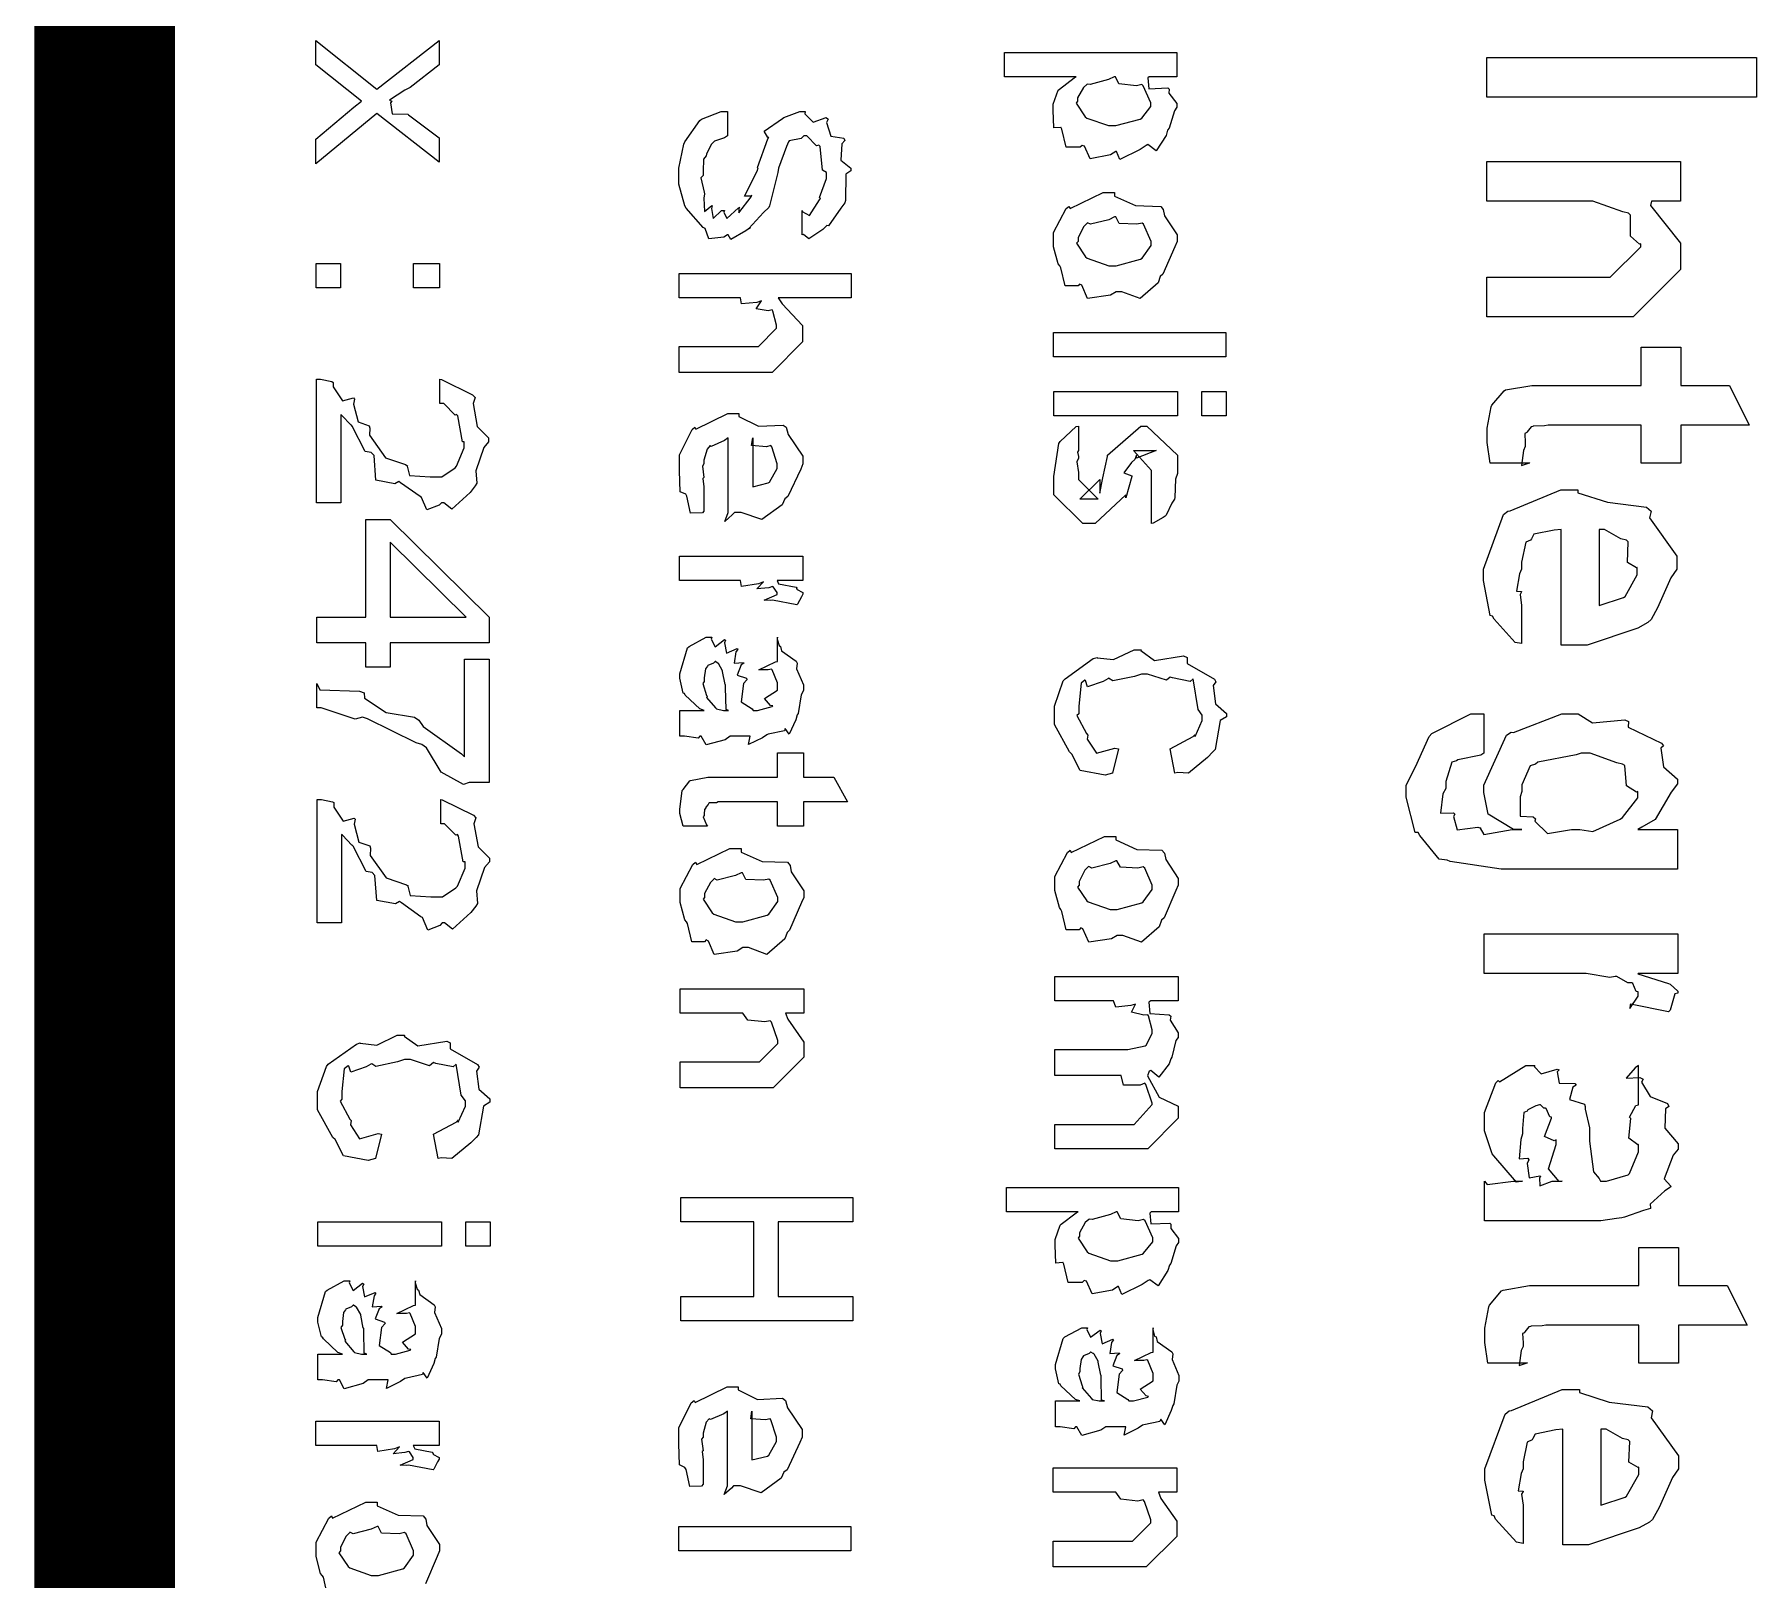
# Model space of a CAD drawing. Extents: x 0.1 to 11.6, y 0.3 to 16.3.
# Drawn here: x 1.585 to 1.8302, y 2.0757 to 2.2958 of the extents above; entities that cross this region are included whole.
import ezdxf

# ---------------------------------------------------------------- set-up
doc = ezdxf.new("R2010")
doc.units = 0
doc.header["$MEASUREMENT"] = 0

msp = doc.modelspace()

# ---------------------------------------------------------------- linework, layer by layer
at = {"color": 0, "const_width": 0.02}
msp.add_lwpolyline([(1.595, 0.520019), (1.595, 4.17665)], dxfattribs=at)
at = {"color": 0}
for points in [[(1.62506, 2.29497), (1.63374, 2.28803), (1.64264, 2.29497), (1.64264, 2.2915), (1.63851, 2.28825), (1.63775, 2.28788), (1.63558, 2.28646), (1.6359, 2.28629), (1.6359, 2.28629), (1.63569, 2.28608), (1.63596, 2.2845), (1.63818, 2.28446), (1.63829, 2.28435), (1.64264, 2.28108), (1.64264, 2.27761), (1.63374, 2.28456), (1.62506, 2.2774), (1.62506, 2.28088), (1.63049, 2.28543), (1.63157, 2.28629), (1.62506, 2.2915), (1.62506, 2.29497)], [(1.72314, 2.29324), (1.74767, 2.29324), (1.74767, 2.28976), (1.74376, 2.28976), (1.74354, 2.28961), (1.74371, 2.28808), (1.74642, 2.28819), (1.74658, 2.28803), (1.74653, 2.28743), (1.74767, 2.28597), (1.74767, 2.28543), (1.74735, 2.28494), (1.74658, 2.28244), (1.74636, 2.28217), (1.74615, 2.28142), (1.74474, 2.27924), (1.74354, 2.28011), (1.74333, 2.28), (1.74246, 2.2794), (1.73958, 2.278), (1.7391, 2.27914), (1.73899, 2.27914), (1.73822, 2.27864), (1.73535, 2.2781), (1.73454, 2.27989), (1.73421, 2.28), (1.73394, 2.27974), (1.73193, 2.27974), (1.73133, 2.28233), (1.73118, 2.28261), (1.73112, 2.28256), (1.73019, 2.2825), (1.73008, 2.28504), (1.73008, 2.28586), (1.73008, 2.28586), (1.73079, 2.28788), (1.73096, 2.28803), (1.73096, 2.28803), (1.73307, 2.28965), (1.73335, 2.28976), (1.72314, 2.28976), (1.72314, 2.29324)], [(1.79183, 2.29254), (1.83024, 2.29254), (1.83024, 2.28689), (1.79183, 2.28689), (1.79183, 2.29254)], [(1.73876, 2.28976), (1.73796, 2.28939), (1.73535, 2.28868), (1.73492, 2.28874), (1.73486, 2.28868), (1.73438, 2.28825), (1.73356, 2.28678), (1.73356, 2.28629), (1.73335, 2.28603), (1.73465, 2.28407), (1.73486, 2.2839), (1.73486, 2.2839), (1.73796, 2.28282), (1.73899, 2.28282), (1.73899, 2.28282), (1.74246, 2.28375), (1.74268, 2.2839), (1.74268, 2.2839), (1.74397, 2.28554), (1.74397, 2.28608), (1.74397, 2.28608), (1.74289, 2.28851), (1.74268, 2.28868), (1.74192, 2.28851), (1.73942, 2.28879), (1.73893, 2.28976), (1.73876, 2.28976)], [(1.68371, 2.28483), (1.68371, 2.28136), (1.68326, 2.28108), (1.68186, 2.2806), (1.68175, 2.28049), (1.68137, 2.28011), (1.68072, 2.27875), (1.68067, 2.27854), (1.68028, 2.27806), (1.68024, 2.27632), (1.68024, 2.27572), (1.6799, 2.27539), (1.68039, 2.27333), (1.68044, 2.27311), (1.68033, 2.27251), (1.68044, 2.27061), (1.68147, 2.27143), (1.68153, 2.27138), (1.68143, 2.271), (1.68164, 2.26958), (1.68283, 2.27072), (1.68326, 2.27072), (1.68317, 2.27051), (1.6836, 2.26958), (1.68528, 2.27111), (1.68544, 2.27115), (1.68533, 2.27106), (1.68533, 2.2704), (1.68707, 2.27268), (1.68718, 2.2729), (1.68701, 2.27279), (1.68614, 2.27279), (1.68793, 2.27632), (1.68804, 2.27681), (1.68799, 2.27686), (1.68946, 2.28093), (1.68956, 2.28114), (1.68946, 2.28114), (1.68892, 2.28201), (1.69151, 2.28386), (1.69174, 2.28396), (1.69174, 2.28396), (1.69401, 2.28483), (1.69476, 2.28483), (1.69472, 2.2845), (1.6959, 2.28331), (1.69775, 2.28396), (1.69803, 2.28375), (1.69781, 2.28326), (1.6984, 2.28131), (1.70025, 2.28103), (1.70042, 2.28071), (1.69997, 2.28022), (1.69982, 2.27789), (1.70128, 2.27675), (1.70128, 2.27636), (1.70057, 2.27593), (1.70051, 2.27214), (1.70042, 2.27181), (1.69982, 2.27106), (1.69808, 2.26856), (1.69781, 2.26861), (1.69781, 2.26856), (1.69726, 2.26801), (1.69526, 2.26671), (1.6945, 2.26731), (1.69433, 2.26725), (1.69433, 2.27072), (1.69433, 2.27057), (1.69536, 2.27003), (1.69678, 2.27225), (1.69694, 2.27246), (1.69694, 2.27246), (1.69678, 2.27257), (1.69781, 2.27528), (1.69781, 2.27615), (1.69721, 2.27647), (1.69689, 2.27983), (1.69672, 2.28006), (1.69635, 2.27994), (1.69499, 2.28136), (1.69456, 2.28136), (1.69417, 2.28097), (1.69249, 2.28065), (1.69239, 2.28049), (1.69211, 2.27983), (1.69097, 2.27675), (1.69086, 2.27615), (1.69069, 2.27539), (1.68967, 2.27138), (1.68956, 2.27115), (1.68881, 2.27046), (1.68674, 2.26818), (1.68696, 2.26833), (1.68696, 2.26833), (1.68631, 2.26785), (1.68419, 2.2666), (1.68381, 2.26725), (1.68371, 2.26725), (1.68317, 2.26693), (1.68104, 2.26671), (1.6805, 2.26818), (1.68024, 2.26833), (1.68024, 2.26833), (1.67779, 2.27106), (1.67763, 2.27138), (1.67763, 2.27138), (1.67676, 2.27447), (1.67676, 2.2755), (1.67676, 2.27675), (1.67746, 2.28017), (1.67763, 2.28049), (1.67763, 2.28049), (1.67974, 2.28353), (1.68001, 2.28375), (1.68001, 2.28375), (1.68278, 2.28483), (1.68371, 2.28483)], [(1.79183, 2.27772), (1.81939, 2.27772), (1.81939, 2.27208), (1.81526, 2.27208), (1.81515, 2.27143), (1.81939, 2.26606), (1.81939, 2.26426), (1.81939, 2.26232), (1.81267, 2.25558), (1.80832, 2.25558), (1.79183, 2.25558), (1.79183, 2.26124), (1.80701, 2.26124), (1.8094, 2.26122), (1.81375, 2.26557), (1.81375, 2.266), (1.81358, 2.26594), (1.81228, 2.26708), (1.81228, 2.27007), (1.81201, 2.27035), (1.81119, 2.27056), (1.80692, 2.27208), (1.8055, 2.27208), (1.79183, 2.27208), (1.79183, 2.27772)], [(1.73882, 2.27328), (1.73882, 2.27279), (1.74181, 2.27143), (1.74539, 2.27132), (1.74576, 2.27089), (1.74593, 2.26997), (1.74772, 2.26725), (1.74772, 2.26633), (1.7474, 2.26557), (1.74571, 2.26167), (1.74533, 2.26133), (1.74501, 2.26042), (1.74246, 2.25819), (1.73986, 2.25917), (1.73904, 2.25917), (1.73822, 2.25868), (1.73497, 2.25819), (1.73415, 2.2601), (1.73383, 2.26025), (1.73361, 2.25999), (1.73178, 2.25999), (1.73118, 2.26258), (1.73101, 2.26286), (1.73079, 2.26313), (1.73014, 2.26557), (1.73014, 2.26633), (1.73014, 2.26758), (1.73193, 2.271), (1.73232, 2.27132), (1.73247, 2.271), (1.73719, 2.27328), (1.73882, 2.27328)], [(1.73882, 2.26981), (1.73801, 2.26942), (1.7354, 2.26878), (1.73497, 2.26899), (1.73492, 2.26893), (1.73443, 2.26844), (1.73361, 2.26687), (1.73361, 2.26633), (1.7334, 2.26606), (1.73469, 2.26411), (1.73492, 2.26394), (1.73492, 2.26394), (1.73801, 2.26286), (1.73904, 2.26286), (1.73904, 2.26286), (1.74251, 2.26378), (1.74274, 2.26394), (1.74274, 2.26394), (1.74403, 2.26574), (1.74403, 2.26633), (1.74403, 2.26633), (1.74294, 2.26878), (1.74274, 2.26893), (1.74197, 2.26878), (1.73947, 2.26887), (1.73899, 2.26981), (1.73882, 2.26981)], [(1.62511, 2.26318), (1.62858, 2.26318), (1.62858, 2.25971), (1.62511, 2.25971), (1.62511, 2.26318)], [(1.639, 2.26318), (1.64268, 2.26318), (1.64268, 2.25971), (1.639, 2.25971), (1.639, 2.26318)], [(1.67681, 2.26178), (1.70133, 2.26178), (1.70133, 2.25831), (1.69092, 2.25831), (1.69146, 2.25743), (1.69439, 2.25435), (1.69439, 2.25331), (1.69439, 2.25201), (1.69006, 2.24767), (1.68767, 2.24767), (1.67681, 2.24767), (1.67681, 2.25136), (1.68701, 2.25136), (1.6881, 2.25136), (1.69069, 2.25396), (1.69069, 2.25439), (1.69069, 2.25439), (1.69015, 2.2564), (1.69006, 2.25657), (1.68951, 2.25646), (1.68778, 2.25672), (1.68853, 2.25786), (1.68853, 2.25786), (1.68788, 2.25765), (1.68571, 2.25743), (1.68554, 2.25831), (1.68549, 2.25831), (1.67681, 2.25831), (1.67681, 2.26178)], [(1.73014, 2.25336), (1.75467, 2.25336), (1.75467, 2.24989), (1.73014, 2.24989), (1.73014, 2.25336)], [(1.79796, 2.23475), (1.79232, 2.23475), (1.79232, 2.23475), (1.79189, 2.23768), (1.79189, 2.23867), (1.79189, 2.23975), (1.79243, 2.24279), (1.79254, 2.243), (1.79254, 2.243), (1.79428, 2.24506), (1.79449, 2.24517), (1.79449, 2.24517), (1.79824, 2.24582), (1.79949, 2.24582), (1.81381, 2.24582), (1.81381, 2.25125), (1.81944, 2.25125), (1.81944, 2.24582), (1.82639, 2.24582), (1.82921, 2.24018), (1.81944, 2.24018), (1.81944, 2.23475), (1.81381, 2.23475), (1.81381, 2.24018), (1.80057, 2.24018), (1.80003, 2.24007), (1.79844, 2.24001), (1.79839, 2.23996), (1.79812, 2.2399), (1.79758, 2.23921), (1.79753, 2.2391), (1.79725, 2.23899), (1.79731, 2.23762), (1.79731, 2.23714), (1.79704, 2.23654), (1.79676, 2.23443), (1.7979, 2.23481), (1.79796, 2.23475)], [(1.62864, 2.22911), (1.62517, 2.22911), (1.62517, 2.24669), (1.62576, 2.24669), (1.62733, 2.24636), (1.62756, 2.24625), (1.62756, 2.2456), (1.62885, 2.2436), (1.63043, 2.24403), (1.63058, 2.24388), (1.63043, 2.24317), (1.63108, 2.24061), (1.63265, 2.24007), (1.63276, 2.23975), (1.63271, 2.23872), (1.63499, 2.23551), (1.63786, 2.23454), (1.63818, 2.23432), (1.63807, 2.23432), (1.6384, 2.23301), (1.64133, 2.23281), (1.64231, 2.23281), (1.64301, 2.23281), (1.64492, 2.2341), (1.64512, 2.23432), (1.64512, 2.23432), (1.64621, 2.23693), (1.64621, 2.23779), (1.64594, 2.23779), (1.64529, 2.24149), (1.64512, 2.24169), (1.64492, 2.2416), (1.64328, 2.24322), (1.64274, 2.24322), (1.64274, 2.24669), (1.64296, 2.24664), (1.6474, 2.24447), (1.64774, 2.24408), (1.64746, 2.24322), (1.64806, 2.23996), (1.64968, 2.23833), (1.64968, 2.23779), (1.64899, 2.23699), (1.64785, 2.23367), (1.648, 2.23188), (1.64774, 2.2315), (1.64703, 2.23058), (1.64442, 2.22819), (1.64328, 2.22911), (1.64296, 2.22911), (1.64264, 2.22874), (1.6409, 2.22808), (1.64014, 2.22987), (1.63992, 2.22999), (1.63992, 2.22999), (1.63715, 2.23193), (1.63688, 2.23215), (1.63633, 2.23182), (1.63363, 2.23232), (1.63336, 2.23583), (1.63297, 2.23628), (1.63211, 2.23643), (1.63026, 2.24001), (1.63015, 2.24018), (1.6301, 2.24018), (1.62875, 2.2416), (1.62864, 2.24169), (1.62864, 2.22911)], [(1.73019, 2.24496), (1.74778, 2.24496), (1.74778, 2.24149), (1.73019, 2.24149), (1.73019, 2.24496)], [(1.75125, 2.24496), (1.75472, 2.24496), (1.75472, 2.24149), (1.75125, 2.24149), (1.75125, 2.24496)], [(1.68033, 2.23139), (1.68033, 2.22792), (1.68013, 2.22765), (1.67844, 2.2276), (1.6779, 2.23004), (1.67774, 2.23031), (1.67774, 2.23031), (1.67697, 2.23068), (1.67686, 2.23367), (1.67686, 2.23465), (1.67686, 2.23594), (1.67865, 2.23953), (1.67904, 2.23986), (1.67919, 2.23958), (1.68375, 2.24181), (1.68533, 2.24181), (1.68533, 2.24137), (1.6881, 2.24001), (1.69162, 2.24018), (1.69206, 2.23986), (1.69233, 2.23882), (1.69444, 2.23574), (1.69444, 2.23465), (1.69412, 2.23389), (1.69228, 2.22999), (1.69185, 2.22965), (1.69146, 2.22879), (1.68858, 2.22672), (1.68565, 2.22771), (1.68468, 2.22771), (1.68435, 2.22738), (1.68332, 2.22646), (1.68381, 2.22771), (1.68381, 2.22771), (1.68381, 2.23833), (1.68326, 2.23796), (1.68137, 2.23714), (1.68121, 2.23725), (1.68121, 2.23725), (1.68078, 2.23676), (1.68033, 2.23519), (1.68033, 2.23465), (1.68013, 2.23432), (1.68033, 2.23269), (1.68033, 2.23269), (1.68018, 2.23258), (1.68033, 2.23139), (1.68033, 2.23139)], [(1.73367, 2.24001), (1.73367, 2.23654), (1.73356, 2.23633), (1.73367, 2.23568), (1.73367, 2.23546), (1.73346, 2.23492), (1.73367, 2.2334), (1.73367, 2.23286), (1.73367, 2.23242), (1.73649, 2.2296), (1.7354, 2.2296), (1.73389, 2.2296), (1.73671, 2.23242), (1.73671, 2.23047), (1.73714, 2.23264), (1.73779, 2.23568), (1.73779, 2.23589), (1.74257, 2.24001), (1.74343, 2.24001), (1.74778, 2.23589), (1.74778, 2.23329), (1.7475, 2.23247), (1.7474, 2.22987), (1.74735, 2.2296), (1.74696, 2.22906), (1.74615, 2.22732), (1.74604, 2.22721), (1.74576, 2.227), (1.74431, 2.22618), (1.74408, 2.22613), (1.74408, 2.2296), (1.74408, 2.2296), (1.74408, 2.23042), (1.74408, 2.23068), (1.74408, 2.23068), (1.74408, 2.23247), (1.74408, 2.23307), (1.74408, 2.23372), (1.74149, 2.23654), (1.74278, 2.23654), (1.74474, 2.23654), (1.74192, 2.23546), (1.74192, 2.23589), (1.74169, 2.23525), (1.74121, 2.23486), (1.74013, 2.23335), (1.74126, 2.23292), (1.74126, 2.23286), (1.7404, 2.22982), (1.7404, 2.23025), (1.73606, 2.22613), (1.73583, 2.22613), (1.73432, 2.22613), (1.73019, 2.23025), (1.73019, 2.23286), (1.73019, 2.23286), (1.7309, 2.23757), (1.73107, 2.23785), (1.73107, 2.23785), (1.73335, 2.23996), (1.73367, 2.24001)], [(1.68728, 2.23833), (1.68728, 2.23139), (1.68728, 2.23139), (1.68951, 2.23193), (1.68967, 2.23204), (1.68967, 2.23204), (1.69075, 2.234), (1.69075, 2.23465), (1.69075, 2.23465), (1.69, 2.23708), (1.68989, 2.23725), (1.68924, 2.23708), (1.68713, 2.23725), (1.68728, 2.23833), (1.68728, 2.23833)], [(1.79676, 2.21446), (1.79676, 2.20904), (1.79585, 2.20921), (1.79286, 2.21251), (1.79264, 2.21294), (1.79232, 2.21306), (1.79135, 2.21804), (1.79135, 2.21967), (1.79135, 2.21967), (1.79422, 2.22743), (1.79482, 2.22792), (1.79514, 2.22797), (1.80236, 2.23096), (1.80479, 2.23096), (1.80479, 2.23053), (1.80903, 2.22917), (1.81456, 2.22846), (1.81521, 2.22792), (1.815, 2.22694), (1.8189, 2.22151), (1.8189, 2.21967), (1.81803, 2.21842), (1.81614, 2.21414), (1.81521, 2.21246), (1.81478, 2.21207), (1.81332, 2.21126), (1.8061, 2.20882), (1.80371, 2.20882), (1.80339, 2.20882), (1.80263, 2.20882), (1.8024, 2.20882), (1.8024, 2.22532), (1.80143, 2.22521), (1.7985, 2.22461), (1.79818, 2.22396), (1.79807, 2.22379), (1.79736, 2.22347), (1.79676, 2.22065), (1.79676, 2.21967), (1.7965, 2.21896), (1.79606, 2.21653), (1.79676, 2.21647), (1.79676, 2.21642), (1.79656, 2.21603), (1.79676, 2.21446), (1.79676, 2.21446)], [(1.62522, 2.21283), (1.63217, 2.21283), (1.63217, 2.22672), (1.63564, 2.22672), (1.64974, 2.21283), (1.64974, 2.20915), (1.63564, 2.20915), (1.63564, 2.20568), (1.63217, 2.20568), (1.63217, 2.20915), (1.62522, 2.20915), (1.62522, 2.21283)], [(1.80783, 2.22532), (1.80783, 2.21446), (1.80783, 2.21446), (1.81131, 2.2156), (1.81153, 2.21576), (1.81153, 2.21576), (1.81326, 2.21886), (1.81326, 2.21989), (1.81315, 2.21983), (1.81185, 2.2206), (1.81196, 2.22353), (1.81174, 2.22379), (1.81093, 2.22396), (1.8086, 2.22532), (1.80783, 2.22532)], [(1.63564, 2.21283), (1.64649, 2.21283), (1.63564, 2.22347), (1.63564, 2.21283)], [(1.67686, 2.22151), (1.69444, 2.22151), (1.69444, 2.21804), (1.69075, 2.21804), (1.69097, 2.21756), (1.69347, 2.21707), (1.69358, 2.21696), (1.69353, 2.21679), (1.69444, 2.21631), (1.69444, 2.21608), (1.69422, 2.21571), (1.69368, 2.21468), (1.69358, 2.21457), (1.69011, 2.21522), (1.68983, 2.21517), (1.68892, 2.21522), (1.69075, 2.21604), (1.69075, 2.21631), (1.69075, 2.21631), (1.69021, 2.21712), (1.69011, 2.21718), (1.68956, 2.21701), (1.68788, 2.21685), (1.68881, 2.21782), (1.68881, 2.21782), (1.6881, 2.21756), (1.68571, 2.21718), (1.68554, 2.21804), (1.68554, 2.21804), (1.67686, 2.21804), (1.67686, 2.22151)], [(1.68039, 2.19954), (1.67974, 2.19976), (1.67768, 2.20171), (1.67757, 2.20193), (1.6774, 2.20199), (1.67692, 2.2041), (1.67692, 2.20475), (1.67692, 2.20475), (1.678, 2.20844), (1.67822, 2.20865), (1.67822, 2.20865), (1.68067, 2.20996), (1.68147, 2.20996), (1.68137, 2.20969), (1.68192, 2.2086), (1.68326, 2.20964), (1.68343, 2.20953), (1.68326, 2.20915), (1.68354, 2.20768), (1.68506, 2.20833), (1.68517, 2.20822), (1.6849, 2.20785), (1.68463, 2.20626), (1.68599, 2.20637), (1.68604, 2.20626), (1.68565, 2.206), (1.68506, 2.20453), (1.68642, 2.2041), (1.68647, 2.20389), (1.68599, 2.20335), (1.68565, 2.20074), (1.68722, 2.19976), (1.68733, 2.19954), (1.68733, 2.19954), (1.68799, 2.19954), (1.68799, 2.19954), (1.68799, 2.19954), (1.69006, 2.20008), (1.69015, 2.20019), (1.68983, 2.20025), (1.68896, 2.20122), (1.69081, 2.20242), (1.69081, 2.20281), (1.69081, 2.20344), (1.69006, 2.20529), (1.68994, 2.2054), (1.68951, 2.20529), (1.68815, 2.20529), (1.69054, 2.20643), (1.69081, 2.20649), (1.69081, 2.20996), (1.69075, 2.20969), (1.69103, 2.20876), (1.69125, 2.20865), (1.6914, 2.20801), (1.69347, 2.20654), (1.69363, 2.20626), (1.69353, 2.20546), (1.6945, 2.20318), (1.6945, 2.20236), (1.69417, 2.20176), (1.69374, 2.19911), (1.69363, 2.19889), (1.69342, 2.19819), (1.69249, 2.19613), (1.69189, 2.19694), (1.69189, 2.19694), (1.69179, 2.19661), (1.68951, 2.19613), (1.68929, 2.19607), (1.68869, 2.19564), (1.68668, 2.19467), (1.6869, 2.19586), (1.6869, 2.19586), (1.68408, 2.19586), (1.68338, 2.19536), (1.68067, 2.19461), (1.67996, 2.19585), (1.67974, 2.19585), (1.67953, 2.19558), (1.67757, 2.19586), (1.67692, 2.19585), (1.67692, 2.19954), (1.67779, 2.19954), (1.67974, 2.19954), (1.68039, 2.19954)], [(1.73936, 2.19407), (1.7385, 2.1906), (1.73747, 2.19032), (1.73394, 2.19097), (1.73275, 2.19331), (1.73242, 2.19362), (1.73242, 2.19362), (1.73025, 2.19754), (1.73025, 2.19883), (1.73025, 2.20014), (1.7315, 2.20372), (1.73178, 2.20404), (1.73178, 2.20404), (1.73579, 2.20692), (1.73633, 2.20708), (1.73633, 2.20703), (1.73867, 2.20676), (1.7416, 2.20817), (1.74263, 2.20817), (1.74257, 2.20806), (1.74451, 2.20665), (1.74864, 2.20731), (1.74914, 2.20708), (1.74914, 2.20622), (1.75304, 2.204), (1.75325, 2.20361), (1.75288, 2.20307), (1.75319, 2.20047), (1.75478, 2.19911), (1.75478, 2.19862), (1.75385, 2.19808), (1.75315, 2.19396), (1.75282, 2.19362), (1.75206, 2.19282), (1.74935, 2.1906), (1.74783, 2.19069), (1.7474, 2.1906), (1.74675, 2.19407), (1.74675, 2.19407), (1.75, 2.19581), (1.75022, 2.19601), (1.75017, 2.19601), (1.75028, 2.19581), (1.75131, 2.19808), (1.75131, 2.19883), (1.75071, 2.19965), (1.75, 2.20404), (1.75, 2.20404), (1.74957, 2.20367), (1.74707, 2.20415), (1.74675, 2.20426), (1.74621, 2.20383), (1.74349, 2.20469), (1.74263, 2.20469), (1.74164, 2.20437), (1.73856, 2.20372), (1.73796, 2.2041), (1.73785, 2.20404), (1.73719, 2.20367), (1.73497, 2.2029), (1.73469, 2.20378), (1.7346, 2.20383), (1.73406, 2.20339), (1.73372, 2.20014), (1.73372, 2.19906), (1.73346, 2.19879), (1.73481, 2.19624), (1.73503, 2.19601), (1.73492, 2.19542), (1.73622, 2.19342), (1.73887, 2.19417), (1.73936, 2.19407)], [(1.64626, 2.20682), (1.64974, 2.20682), (1.64974, 2.18924), (1.64692, 2.18924), (1.64611, 2.18896), (1.6429, 2.19075), (1.64085, 2.19422), (1.64019, 2.19467), (1.63938, 2.19493), (1.63243, 2.19835), (1.63172, 2.19857), (1.63069, 2.19829), (1.62582, 2.19988), (1.62522, 2.19988), (1.62522, 2.20335), (1.62565, 2.20247), (1.63129, 2.20226), (1.63194, 2.20204), (1.632, 2.20128), (1.6351, 2.19922), (1.63911, 2.19857), (1.63975, 2.19814), (1.64035, 2.19726), (1.64583, 2.19336), (1.64626, 2.19293), (1.64626, 2.20682)], [(1.68386, 2.19954), (1.68349, 2.19965), (1.68343, 2.20281), (1.68343, 2.20324), (1.68338, 2.20324), (1.683, 2.20508), (1.683, 2.20518), (1.683, 2.20518), (1.6824, 2.20622), (1.68235, 2.20626), (1.68229, 2.20628), (1.68197, 2.20649), (1.68192, 2.20649), (1.68169, 2.20626), (1.68088, 2.20594), (1.68083, 2.20583), (1.68056, 2.20546), (1.68039, 2.20415), (1.68039, 2.20367), (1.68018, 2.20335), (1.68072, 2.20165), (1.68083, 2.2015), (1.68072, 2.20139), (1.68201, 2.19988), (1.68212, 2.19976), (1.68212, 2.19976), (1.68311, 2.19954), (1.68343, 2.19954), (1.68386, 2.19954)], [(1.79139, 2.19906), (1.79139, 2.19342), (1.79096, 2.19314), (1.78771, 2.19249), (1.78749, 2.19233), (1.78683, 2.19217), (1.78597, 2.1894), (1.78597, 2.18842), (1.78554, 2.18767), (1.78521, 2.18489), (1.78706, 2.18494), (1.78728, 2.18474), (1.78706, 2.1844), (1.7876, 2.18251), (1.79053, 2.18289), (1.79096, 2.18278), (1.7909, 2.18278), (1.79139, 2.18186), (1.79546, 2.18256), (1.79682, 2.18257), (1.79563, 2.18256), (1.79204, 2.18474), (1.79139, 2.18782), (1.79139, 2.18886), (1.79139, 2.18886), (1.79465, 2.19601), (1.79531, 2.19644), (1.79563, 2.1964), (1.80251, 2.19906), (1.80485, 2.19906), (1.80485, 2.19906), (1.80686, 2.19775), (1.81147, 2.19819), (1.81201, 2.19797), (1.81196, 2.19715), (1.81668, 2.19488), (1.817, 2.1945), (1.81662, 2.19413), (1.817, 2.19151), (1.81896, 2.18972), (1.81896, 2.18907), (1.81808, 2.18787), (1.81581, 2.18397), (1.81392, 2.18289), (1.81332, 2.18256), (1.81896, 2.18256), (1.81896, 2.17692), (1.79531, 2.17692), (1.79389, 2.17692), (1.78662, 2.178), (1.78618, 2.17822), (1.78504, 2.17833), (1.78228, 2.18169), (1.78207, 2.18213), (1.78162, 2.18213), (1.78033, 2.18718), (1.78033, 2.18886), (1.78033, 2.18886), (1.78168, 2.19151), (1.78364, 2.19581), (1.78401, 2.19624), (1.78401, 2.19624), (1.78956, 2.19906), (1.79139, 2.19906)], [(1.68083, 2.18306), (1.67736, 2.18306), (1.67736, 2.18306), (1.67692, 2.18485), (1.67692, 2.18543), (1.67692, 2.18543), (1.67725, 2.1881), (1.67736, 2.18826), (1.67736, 2.18826), (1.67833, 2.1895), (1.67844, 2.18957), (1.67844, 2.18957), (1.68088, 2.19), (1.68169, 2.19), (1.69081, 2.19), (1.69081, 2.19347), (1.6945, 2.19347), (1.6945, 2.19), (1.69883, 2.19), (1.70079, 2.18653), (1.6945, 2.18653), (1.6945, 2.18306), (1.69081, 2.18306), (1.69081, 2.18653), (1.68235, 2.18653), (1.68212, 2.18636), (1.6811, 2.18636), (1.68104, 2.18631), (1.68093, 2.18614), (1.68061, 2.18576), (1.68061, 2.18565), (1.68044, 2.18543), (1.68039, 2.18479), (1.68039, 2.18457), (1.68024, 2.18435), (1.68072, 2.18321), (1.68083, 2.18306)], [(1.80528, 2.19342), (1.80453, 2.19319), (1.7991, 2.19217), (1.79878, 2.19189), (1.79801, 2.19162), (1.79682, 2.18892), (1.79682, 2.18799), (1.79656, 2.18722), (1.7966, 2.18446), (1.79844, 2.18435), (1.79878, 2.18408), (1.79867, 2.18375), (1.80046, 2.18201), (1.80387, 2.18257), (1.80507, 2.18256), (1.80507, 2.18256), (1.80692, 2.18229), (1.81082, 2.18403), (1.81114, 2.18429), (1.81114, 2.18429), (1.81332, 2.18707), (1.81332, 2.18799), (1.81315, 2.18787), (1.81174, 2.18881), (1.81147, 2.19168), (1.81114, 2.19189), (1.81033, 2.19206), (1.80653, 2.19342), (1.80528, 2.19342)], [(1.62875, 2.16928), (1.62528, 2.16928), (1.62528, 2.18685), (1.62586, 2.18685), (1.62744, 2.18653), (1.62765, 2.18642), (1.62765, 2.18576), (1.62896, 2.18376), (1.63053, 2.18419), (1.63069, 2.18403), (1.63053, 2.18332), (1.63118, 2.18078), (1.63276, 2.18024), (1.63286, 2.1799), (1.63281, 2.17887), (1.6351, 2.17567), (1.63797, 2.17469), (1.63829, 2.17449), (1.63818, 2.17449), (1.63851, 2.17318), (1.64144, 2.17296), (1.64242, 2.17296), (1.64313, 2.17296), (1.64501, 2.17426), (1.64524, 2.17449), (1.64524, 2.17449), (1.64632, 2.17708), (1.64632, 2.17796), (1.64606, 2.17796), (1.6454, 2.18164), (1.64524, 2.18186), (1.64501, 2.18175), (1.64339, 2.18338), (1.64285, 2.18338), (1.64285, 2.18685), (1.64307, 2.18679), (1.64751, 2.18463), (1.64785, 2.18425), (1.64757, 2.18338), (1.64817, 2.18012), (1.64979, 2.1785), (1.64979, 2.17796), (1.64908, 2.17714), (1.64794, 2.17383), (1.64811, 2.17204), (1.64785, 2.17165), (1.64714, 2.17074), (1.64453, 2.16835), (1.64339, 2.16928), (1.64307, 2.16928), (1.64274, 2.16889), (1.641, 2.16824), (1.64025, 2.17003), (1.64003, 2.17014), (1.64003, 2.17014), (1.63726, 2.1721), (1.63699, 2.17231), (1.63644, 2.17199), (1.63374, 2.17247), (1.63346, 2.176), (1.63308, 2.17643), (1.63222, 2.1766), (1.63038, 2.18018), (1.63026, 2.18033), (1.63021, 2.18033), (1.62885, 2.18175), (1.62875, 2.18186), (1.62875, 2.16928)], [(1.73899, 2.18158), (1.73899, 2.1811), (1.74197, 2.17974), (1.74556, 2.17964), (1.74593, 2.17919), (1.7461, 2.17828), (1.74789, 2.17557), (1.74789, 2.17464), (1.74756, 2.17389), (1.74588, 2.16997), (1.7455, 2.16965), (1.74517, 2.16872), (1.74263, 2.1665), (1.74001, 2.16749), (1.73921, 2.16749), (1.73839, 2.16699), (1.73514, 2.1665), (1.73432, 2.1684), (1.734, 2.16857), (1.73378, 2.16829), (1.73193, 2.16829), (1.73133, 2.1709), (1.73118, 2.17117), (1.73096, 2.17144), (1.73031, 2.17389), (1.73031, 2.17464), (1.73031, 2.17589), (1.7321, 2.17931), (1.73247, 2.17964), (1.73264, 2.17931), (1.73736, 2.18158), (1.73899, 2.18158)], [(1.68565, 2.17985), (1.68565, 2.17936), (1.68864, 2.178), (1.69222, 2.1779), (1.6926, 2.17746), (1.69276, 2.17654), (1.69456, 2.17383), (1.69456, 2.1729), (1.69422, 2.17215), (1.69254, 2.16824), (1.69217, 2.16792), (1.69185, 2.16699), (1.68929, 2.16476), (1.68668, 2.16575), (1.68588, 2.16575), (1.68506, 2.16525), (1.68181, 2.16476), (1.68099, 2.16667), (1.68067, 2.16683), (1.68044, 2.16656), (1.6786, 2.16656), (1.678, 2.16917), (1.67785, 2.16943), (1.67763, 2.16971), (1.67697, 2.17215), (1.67697, 2.1729), (1.67697, 2.17415), (1.67876, 2.17757), (1.67914, 2.1779), (1.67931, 2.17757), (1.68403, 2.17985), (1.68565, 2.17985)], [(1.73899, 2.17811), (1.73817, 2.17774), (1.73557, 2.17708), (1.73514, 2.17731), (1.73508, 2.17725), (1.7346, 2.17676), (1.73378, 2.17518), (1.73378, 2.17464), (1.73356, 2.17437), (1.73486, 2.17242), (1.73508, 2.17225), (1.73508, 2.17225), (1.73817, 2.17117), (1.73921, 2.17117), (1.73921, 2.17117), (1.74268, 2.1721), (1.74289, 2.17225), (1.74289, 2.17225), (1.74419, 2.17404), (1.74419, 2.17464), (1.74419, 2.17464), (1.74311, 2.17708), (1.74289, 2.17725), (1.74214, 2.17708), (1.73964, 2.17719), (1.73915, 2.17811), (1.73899, 2.17811)], [(1.68565, 2.17638), (1.68485, 2.176), (1.68224, 2.17535), (1.68181, 2.17557), (1.68175, 2.17551), (1.68126, 2.17503), (1.68044, 2.17344), (1.68044, 2.1729), (1.68024, 2.17264), (1.68153, 2.17068), (1.68175, 2.17051), (1.68175, 2.17051), (1.68485, 2.16943), (1.68588, 2.16943), (1.68588, 2.16943), (1.68935, 2.17036), (1.68956, 2.17051), (1.68956, 2.17051), (1.69086, 2.17231), (1.69086, 2.1729), (1.69086, 2.1729), (1.68978, 2.17535), (1.68956, 2.17551), (1.68881, 2.17535), (1.68631, 2.17546), (1.68582, 2.17638), (1.68565, 2.17638)], [(1.79144, 2.16769), (1.81901, 2.16769), (1.81901, 2.16206), (1.81338, 2.16206), (1.81332, 2.162), (1.81771, 2.16064), (1.81793, 2.16053), (1.81793, 2.16053), (1.81901, 2.15956), (1.81901, 2.15924), (1.81858, 2.15918), (1.81793, 2.15685), (1.81771, 2.15662), (1.81228, 2.15771), (1.81222, 2.15761), (1.81218, 2.15706), (1.81338, 2.15885), (1.81338, 2.15944), (1.8131, 2.1595), (1.81261, 2.16064), (1.8125, 2.16075), (1.8119, 2.16075), (1.81033, 2.16162), (1.81011, 2.16162), (1.80935, 2.16151), (1.80599, 2.16206), (1.8049, 2.16206), (1.79144, 2.16206), (1.79144, 2.16769)], [(1.73031, 2.16162), (1.74789, 2.16162), (1.74789, 2.15815), (1.74397, 2.15815), (1.74371, 2.15799), (1.74382, 2.15636), (1.74658, 2.15619), (1.74681, 2.15599), (1.74675, 2.15539), (1.74789, 2.1536), (1.74789, 2.15294), (1.74756, 2.1525), (1.74696, 2.15013), (1.74681, 2.1499), (1.74658, 2.14919), (1.74511, 2.14729), (1.74397, 2.14822), (1.74376, 2.14817), (1.74349, 2.14746), (1.74517, 2.14442), (1.74789, 2.14318), (1.74789, 2.14274), (1.74789, 2.14144), (1.74354, 2.1371), (1.74203, 2.1371), (1.73031, 2.1371), (1.73031, 2.14057), (1.74029, 2.14057), (1.7416, 2.14057), (1.74419, 2.14339), (1.74419, 2.14361), (1.74419, 2.14361), (1.74328, 2.14626), (1.74311, 2.14643), (1.74246, 2.14617), (1.74007, 2.14617), (1.73975, 2.14751), (1.73964, 2.14751), (1.73031, 2.14751), (1.73031, 2.15121), (1.74072, 2.15121), (1.74072, 2.15121), (1.74317, 2.15175), (1.74333, 2.15185), (1.74333, 2.15185), (1.74419, 2.15349), (1.74419, 2.15403), (1.74419, 2.15403), (1.74365, 2.15603), (1.74354, 2.15619), (1.743, 2.15614), (1.74121, 2.15653), (1.74181, 2.15771), (1.74181, 2.15771), (1.74115, 2.1575), (1.73899, 2.15728), (1.73867, 2.15815), (1.73856, 2.15815), (1.73031, 2.15815), (1.73031, 2.16162)], [(1.67697, 2.15989), (1.69456, 2.15989), (1.69456, 2.15642), (1.69194, 2.15642), (1.69228, 2.15554), (1.69456, 2.15229), (1.69456, 2.15121), (1.69456, 2.15013), (1.69021, 2.14578), (1.68739, 2.14578), (1.67697, 2.14578), (1.67697, 2.14947), (1.68674, 2.14947), (1.68826, 2.14947), (1.69086, 2.15207), (1.69086, 2.1525), (1.69086, 2.1525), (1.68994, 2.15511), (1.68978, 2.15533), (1.68901, 2.15517), (1.68658, 2.15543), (1.68588, 2.15642), (1.68565, 2.15642), (1.67697, 2.15642), (1.67697, 2.15989)], [(1.63444, 2.13917), (1.63357, 2.13569), (1.63254, 2.13542), (1.62901, 2.13607), (1.62782, 2.1384), (1.6275, 2.13872), (1.6275, 2.13872), (1.62532, 2.14264), (1.62532, 2.14393), (1.62532, 2.14524), (1.62657, 2.14882), (1.62685, 2.14914), (1.62685, 2.14914), (1.63086, 2.15201), (1.6314, 2.15218), (1.6314, 2.15213), (1.63374, 2.15186), (1.63667, 2.15326), (1.63769, 2.15326), (1.63764, 2.15315), (1.6396, 2.15175), (1.64372, 2.1524), (1.64421, 2.15218), (1.64421, 2.15132), (1.64811, 2.14908), (1.64833, 2.14871), (1.64794, 2.14817), (1.64828, 2.14556), (1.64985, 2.14421), (1.64985, 2.14372), (1.64893, 2.14318), (1.64822, 2.13906), (1.64789, 2.13872), (1.64714, 2.13792), (1.64442, 2.13569), (1.6429, 2.13579), (1.64247, 2.13569), (1.64182, 2.13917), (1.64182, 2.13917), (1.64507, 2.1409), (1.64529, 2.14111), (1.64524, 2.14111), (1.64535, 2.1409), (1.64638, 2.14318), (1.64638, 2.14393), (1.64578, 2.14475), (1.64507, 2.14914), (1.64507, 2.14914), (1.64464, 2.14876), (1.64214, 2.14925), (1.64182, 2.14936), (1.64128, 2.14893), (1.63857, 2.14979), (1.63769, 2.14979), (1.63672, 2.14947), (1.63363, 2.14882), (1.63303, 2.14919), (1.63292, 2.14914), (1.63226, 2.14876), (1.63004, 2.148), (1.62978, 2.14887), (1.62967, 2.14893), (1.62912, 2.14849), (1.62879, 2.14524), (1.62879, 2.14415), (1.62853, 2.14387), (1.62989, 2.14133), (1.6301, 2.14111), (1.62999, 2.14051), (1.63129, 2.13851), (1.63396, 2.13926), (1.63444, 2.13917)], [(1.79693, 2.13249), (1.79606, 2.13232), (1.79281, 2.13607), (1.79258, 2.13639), (1.79258, 2.13639), (1.7915, 2.13965), (1.7915, 2.14074), (1.7915, 2.14225), (1.79312, 2.14649), (1.79346, 2.14681), (1.79363, 2.14664), (1.79736, 2.14897), (1.79867, 2.14897), (1.79856, 2.14882), (1.79958, 2.14779), (1.80186, 2.14843), (1.80214, 2.14833), (1.80186, 2.14806), (1.80214, 2.14643), (1.80436, 2.14638), (1.80453, 2.14615), (1.8041, 2.14589), (1.8036, 2.1441), (1.80572, 2.14344), (1.80583, 2.14312), (1.80583, 2.14274), (1.80643, 2.14008), (1.80647, 2.13965), (1.80647, 2.13818), (1.80701, 2.13379), (1.80783, 2.13286), (1.808, 2.13249), (1.808, 2.13249), (1.80865, 2.13249), (1.80886, 2.13249), (1.80886, 2.13249), (1.81196, 2.1334), (1.81213, 2.13357), (1.81213, 2.13357), (1.81342, 2.13667), (1.81342, 2.13769), (1.81332, 2.13764), (1.81207, 2.13861), (1.81233, 2.14139), (1.81213, 2.1416), (1.81213, 2.1416), (1.81304, 2.14328), (1.81342, 2.14333), (1.81342, 2.14897), (1.81293, 2.1486), (1.81168, 2.14714), (1.81364, 2.14725), (1.81407, 2.14703), (1.81386, 2.1466), (1.8151, 2.14453), (1.81754, 2.14356), (1.81776, 2.14312), (1.81728, 2.14279), (1.81717, 2.14003), (1.81907, 2.13781), (1.81907, 2.13704), (1.81836, 2.13617), (1.81706, 2.13281), (1.81803, 2.13178), (1.81799, 2.13161), (1.81717, 2.13112), (1.81511, 2.12918), (1.81515, 2.12864), (1.81515, 2.12858), (1.81413, 2.12831), (1.81142, 2.12733), (1.81104, 2.12728), (1.81028, 2.12717), (1.80806, 2.12685), (1.80735, 2.12685), (1.803, 2.12685), (1.80126, 2.12685), (1.79736, 2.12685), (1.79606, 2.12685), (1.79525, 2.12685), (1.79243, 2.12685), (1.7915, 2.12685), (1.7915, 2.13249), (1.79189, 2.132), (1.79563, 2.13249), (1.79693, 2.13249)], [(1.80257, 2.13249), (1.80214, 2.13243), (1.80063, 2.13422), (1.80171, 2.13769), (1.80171, 2.13835), (1.80143, 2.13824), (1.80003, 2.13883), (1.80106, 2.14143), (1.80106, 2.1416), (1.80078, 2.14165), (1.80029, 2.14285), (1.80018, 2.1429), (1.79997, 2.1429), (1.79949, 2.14333), (1.79932, 2.14333), (1.79883, 2.14322), (1.79769, 2.14262), (1.79758, 2.14247), (1.7971, 2.14225), (1.79693, 2.13997), (1.79693, 2.13921), (1.79665, 2.1384), (1.79644, 2.13568), (1.79769, 2.13574), (1.79779, 2.13553), (1.79758, 2.13499), (1.79785, 2.13297), (1.79937, 2.13325), (1.79953, 2.13314), (1.79932, 2.13297), (1.79937, 2.13183), (1.80111, 2.13249), (1.80171, 2.13249), (1.80257, 2.13249)], [(1.72342, 2.13157), (1.74794, 2.13157), (1.74794, 2.1281), (1.74403, 2.1281), (1.74382, 2.12793), (1.74397, 2.12642), (1.74669, 2.12651), (1.74685, 2.12636), (1.74681, 2.12576), (1.74794, 2.12429), (1.74794, 2.12375), (1.74761, 2.12326), (1.74685, 2.12076), (1.74664, 2.1205), (1.74642, 2.11974), (1.74501, 2.11757), (1.74382, 2.11843), (1.7436, 2.11833), (1.74274, 2.11774), (1.73986, 2.11632), (1.73936, 2.11746), (1.73926, 2.11746), (1.7385, 2.11697), (1.73562, 2.11643), (1.73481, 2.11822), (1.73449, 2.11833), (1.73421, 2.11806), (1.73221, 2.11806), (1.73161, 2.12065), (1.73144, 2.12093), (1.73139, 2.12088), (1.73047, 2.12082), (1.73036, 2.12337), (1.73036, 2.12418), (1.73036, 2.12418), (1.73107, 2.12619), (1.73122, 2.12636), (1.73122, 2.12636), (1.73335, 2.12799), (1.73361, 2.1281), (1.72342, 2.1281), (1.72342, 2.13157)], [(1.67703, 2.13015), (1.70156, 2.13015), (1.70156, 2.12668), (1.69092, 2.12668), (1.69092, 2.11604), (1.70156, 2.11604), (1.70156, 2.11257), (1.67703, 2.11257), (1.67703, 2.11604), (1.68744, 2.11604), (1.68744, 2.12668), (1.67703, 2.12668), (1.67703, 2.13015)], [(1.62538, 2.12668), (1.64296, 2.12668), (1.64296, 2.12321), (1.62538, 2.12321), (1.62538, 2.12668)], [(1.64643, 2.12668), (1.6499, 2.12668), (1.6499, 2.12321), (1.64643, 2.12321), (1.64643, 2.12668)], [(1.73904, 2.1281), (1.73822, 2.12771), (1.73562, 2.127), (1.73519, 2.12706), (1.73514, 2.12701), (1.73465, 2.12657), (1.73383, 2.12511), (1.73383, 2.12463), (1.73361, 2.12435), (1.73492, 2.1224), (1.73514, 2.12224), (1.73514, 2.12224), (1.73822, 2.12115), (1.73926, 2.12115), (1.73926, 2.12115), (1.74274, 2.12207), (1.74294, 2.12224), (1.74294, 2.12224), (1.74425, 2.12386), (1.74425, 2.1244), (1.74425, 2.1244), (1.74317, 2.12685), (1.74294, 2.12701), (1.74219, 2.12685), (1.73969, 2.12711), (1.73921, 2.1281), (1.73904, 2.1281)], [(1.79764, 2.10656), (1.79199, 2.10656), (1.79199, 2.10656), (1.79156, 2.10949), (1.79156, 2.11046), (1.79156, 2.11154), (1.7921, 2.11458), (1.79221, 2.11481), (1.79221, 2.11481), (1.79394, 2.11686), (1.79417, 2.11697), (1.79417, 2.11697), (1.7979, 2.11762), (1.79915, 2.11762), (1.81347, 2.11762), (1.81347, 2.12304), (1.81913, 2.12304), (1.81913, 2.11762), (1.82607, 2.11762), (1.82889, 2.11197), (1.81913, 2.11197), (1.81913, 2.10656), (1.81347, 2.10656), (1.81347, 2.11197), (1.80024, 2.11197), (1.79969, 2.11187), (1.79812, 2.11182), (1.79807, 2.11176), (1.79779, 2.11171), (1.79725, 2.111), (1.79719, 2.11089), (1.79693, 2.11078), (1.79699, 2.10943), (1.79699, 2.10894), (1.79671, 2.10835), (1.79644, 2.10622), (1.79758, 2.10661), (1.79764, 2.10656)], [(1.62885, 2.10786), (1.62819, 2.10807), (1.62614, 2.11003), (1.62603, 2.11025), (1.62586, 2.11029), (1.62538, 2.11242), (1.62538, 2.11307), (1.62538, 2.11307), (1.62646, 2.11675), (1.62668, 2.11697), (1.62668, 2.11697), (1.62912, 2.11828), (1.62993, 2.11828), (1.62983, 2.118), (1.63038, 2.11692), (1.63172, 2.11794), (1.63189, 2.11783), (1.63172, 2.11746), (1.632, 2.116), (1.63351, 2.11664), (1.63363, 2.11654), (1.63336, 2.11615), (1.63308, 2.11458), (1.63444, 2.11469), (1.6345, 2.11458), (1.63411, 2.11431), (1.63351, 2.11285), (1.63487, 2.11242), (1.63493, 2.11219), (1.63444, 2.11165), (1.63411, 2.10906), (1.63569, 2.10807), (1.63579, 2.10786), (1.63579, 2.10786), (1.63644, 2.10786), (1.63644, 2.10786), (1.63644, 2.10786), (1.63851, 2.1084), (1.63861, 2.10851), (1.63829, 2.10856), (1.63743, 2.10954), (1.63926, 2.11074), (1.63926, 2.11111), (1.63926, 2.11176), (1.63851, 2.11361), (1.6384, 2.11371), (1.63797, 2.11361), (1.63661, 2.11361), (1.639, 2.11475), (1.63926, 2.11481), (1.63926, 2.11828), (1.63921, 2.118), (1.63949, 2.11708), (1.63971, 2.11697), (1.63986, 2.11632), (1.64193, 2.11486), (1.64208, 2.11458), (1.64199, 2.11376), (1.64296, 2.11149), (1.64296, 2.11068), (1.64264, 2.11008), (1.64219, 2.10742), (1.64208, 2.10721), (1.64187, 2.1065), (1.64094, 2.10444), (1.64035, 2.10525), (1.64035, 2.10525), (1.64025, 2.10493), (1.63797, 2.10444), (1.63775, 2.10439), (1.63715, 2.10394), (1.63514, 2.10297), (1.63536, 2.10417), (1.63536, 2.10417), (1.63254, 2.10417), (1.63183, 2.10368), (1.62912, 2.10292), (1.62842, 2.10417), (1.62819, 2.10417), (1.62799, 2.1039), (1.62603, 2.10417), (1.62538, 2.10417), (1.62538, 2.10786), (1.62625, 2.10786), (1.62819, 2.10786), (1.62885, 2.10786)], [(1.63232, 2.10786), (1.63194, 2.10797), (1.63189, 2.11111), (1.63189, 2.11154), (1.63183, 2.11154), (1.63146, 2.11339), (1.63146, 2.1135), (1.63146, 2.1135), (1.63086, 2.11453), (1.63081, 2.11458), (1.63075, 2.11458), (1.63043, 2.11481), (1.63038, 2.11481), (1.63015, 2.11458), (1.62933, 2.11425), (1.62929, 2.11415), (1.62901, 2.11378), (1.62885, 2.11247), (1.62885, 2.11199), (1.62864, 2.11165), (1.62918, 2.10997), (1.62929, 2.10981), (1.62918, 2.10969), (1.63049, 2.10818), (1.63058, 2.10807), (1.63058, 2.10807), (1.63157, 2.10786), (1.63189, 2.10786), (1.63232, 2.10786)], [(1.73389, 2.10118), (1.73324, 2.1014), (1.73118, 2.10335), (1.73107, 2.10357), (1.7309, 2.10362), (1.73042, 2.10574), (1.73042, 2.10639), (1.73042, 2.10639), (1.7315, 2.11008), (1.73172, 2.11029), (1.73172, 2.11029), (1.73415, 2.1116), (1.73497, 2.1116), (1.73486, 2.11133), (1.7354, 2.11025), (1.73676, 2.11128), (1.73693, 2.11117), (1.73676, 2.11079), (1.73703, 2.10932), (1.73856, 2.10997), (1.73867, 2.10986), (1.73839, 2.10949), (1.73812, 2.10792), (1.73947, 2.10801), (1.73953, 2.1079), (1.73915, 2.10764), (1.73856, 2.10617), (1.7399, 2.10574), (1.73996, 2.10553), (1.73947, 2.10497), (1.73915, 2.10238), (1.74072, 2.1014), (1.74083, 2.10118), (1.74083, 2.10118), (1.74149, 2.10118), (1.74149, 2.10118), (1.74149, 2.10118), (1.74354, 2.10172), (1.74365, 2.10183), (1.74333, 2.10189), (1.74246, 2.10286), (1.74431, 2.10406), (1.74431, 2.10444), (1.74431, 2.10508), (1.74354, 2.10693), (1.74343, 2.10704), (1.743, 2.10693), (1.74164, 2.10693), (1.74403, 2.10807), (1.74431, 2.10813), (1.74431, 2.1116), (1.74425, 2.11133), (1.74451, 2.1104), (1.74474, 2.11029), (1.7449, 2.10965), (1.74696, 2.10818), (1.74713, 2.1079), (1.74701, 2.1071), (1.74799, 2.10482), (1.74799, 2.104), (1.74767, 2.1034), (1.74724, 2.10075), (1.74713, 2.10053), (1.7469, 2.09983), (1.74599, 2.09776), (1.74539, 2.09858), (1.74539, 2.09858), (1.74528, 2.09825), (1.743, 2.09776), (1.74278, 2.09771), (1.74219, 2.09728), (1.74018, 2.09631), (1.7404, 2.0975), (1.7404, 2.0975), (1.73757, 2.0975), (1.73688, 2.097), (1.73415, 2.09625), (1.73346, 2.0975), (1.73324, 2.0975), (1.73301, 2.09722), (1.73107, 2.0975), (1.73042, 2.0975), (1.73042, 2.10118), (1.73128, 2.10118), (1.73324, 2.10118), (1.73389, 2.10118)], [(1.73736, 2.10118), (1.73697, 2.10129), (1.73693, 2.10444), (1.73693, 2.10487), (1.73688, 2.10487), (1.73649, 2.10672), (1.73649, 2.10682), (1.73649, 2.10682), (1.73589, 2.10786), (1.73583, 2.10792), (1.73579, 2.10792), (1.73546, 2.10813), (1.7354, 2.10813), (1.73519, 2.10792), (1.73438, 2.10758), (1.73432, 2.10747), (1.73406, 2.1071), (1.73389, 2.10579), (1.73389, 2.10531), (1.73367, 2.10499), (1.73421, 2.10331), (1.73432, 2.10314), (1.73421, 2.10303), (1.73551, 2.10151), (1.73562, 2.1014), (1.73562, 2.1014), (1.7366, 2.10118), (1.73693, 2.10118), (1.73736, 2.10118)], [(1.68024, 2.09278), (1.68024, 2.08931), (1.68001, 2.08903), (1.67833, 2.08897), (1.67779, 2.09142), (1.67763, 2.09168), (1.67763, 2.09168), (1.67686, 2.09207), (1.67676, 2.09506), (1.67676, 2.09603), (1.67676, 2.09733), (1.67854, 2.10092), (1.67893, 2.10124), (1.6791, 2.10096), (1.68365, 2.10319), (1.68522, 2.10319), (1.68522, 2.10275), (1.68799, 2.1014), (1.69151, 2.10157), (1.69194, 2.10124), (1.69222, 2.10021), (1.69433, 2.09711), (1.69433, 2.09603), (1.69401, 2.09526), (1.69217, 2.09136), (1.69174, 2.09104), (1.69135, 2.09017), (1.68847, 2.08811), (1.68554, 2.08908), (1.68457, 2.08908), (1.68425, 2.08876), (1.68321, 2.08783), (1.68371, 2.08908), (1.68371, 2.08908), (1.68371, 2.09972), (1.68317, 2.09933), (1.68126, 2.09853), (1.6811, 2.09862), (1.6811, 2.09862), (1.68067, 2.09814), (1.68024, 2.09657), (1.68024, 2.09603), (1.68001, 2.09571), (1.68024, 2.09408), (1.68024, 2.09408), (1.68007, 2.09397), (1.68024, 2.09278), (1.68024, 2.09278)], [(1.79699, 2.08632), (1.79699, 2.08089), (1.79606, 2.08106), (1.79308, 2.08436), (1.79286, 2.08479), (1.79254, 2.0849), (1.79156, 2.0899), (1.79156, 2.09153), (1.79156, 2.09153), (1.79443, 2.09928), (1.79503, 2.09978), (1.79536, 2.09982), (1.80257, 2.10281), (1.80501, 2.10281), (1.80501, 2.10238), (1.80925, 2.10101), (1.81478, 2.10032), (1.81543, 2.09976), (1.81521, 2.09879), (1.81913, 2.09338), (1.81913, 2.09153), (1.81825, 2.09028), (1.81635, 2.08599), (1.81543, 2.08431), (1.815, 2.08393), (1.81353, 2.08311), (1.80632, 2.08067), (1.80393, 2.08068), (1.8036, 2.08067), (1.80285, 2.08067), (1.80263, 2.08067), (1.80263, 2.09717), (1.80165, 2.09706), (1.79872, 2.09646), (1.79839, 2.09581), (1.79829, 2.09565), (1.79758, 2.09532), (1.79699, 2.0925), (1.79699, 2.09153), (1.79671, 2.09082), (1.79628, 2.08838), (1.79699, 2.08832), (1.79699, 2.08826), (1.79676, 2.08789), (1.79699, 2.08632), (1.79699, 2.08632)], [(1.68718, 2.09972), (1.68718, 2.09278), (1.68718, 2.09278), (1.6894, 2.09332), (1.68956, 2.09343), (1.68956, 2.09343), (1.69065, 2.09538), (1.69065, 2.09603), (1.69065, 2.09603), (1.68989, 2.09847), (1.68978, 2.09862), (1.68912, 2.09847), (1.68701, 2.09864), (1.68718, 2.09972), (1.68718, 2.09972)], [(1.62506, 2.09831), (1.64264, 2.09831), (1.64264, 2.09483), (1.63894, 2.09483), (1.63917, 2.09435), (1.64165, 2.09386), (1.64176, 2.09375), (1.64171, 2.09358), (1.64264, 2.0931), (1.64264, 2.09289), (1.64242, 2.0925), (1.64187, 2.09147), (1.64176, 2.09136), (1.63829, 2.09201), (1.63801, 2.09196), (1.6371, 2.09201), (1.63894, 2.09283), (1.63894, 2.0931), (1.63894, 2.0931), (1.6384, 2.09392), (1.63829, 2.09397), (1.63775, 2.09381), (1.63607, 2.09364), (1.63699, 2.09463), (1.63699, 2.09463), (1.63629, 2.09435), (1.6339, 2.09397), (1.63374, 2.09483), (1.63374, 2.09483), (1.62506, 2.09483), (1.62506, 2.09831)], [(1.80806, 2.09717), (1.80806, 2.08632), (1.80806, 2.08632), (1.81153, 2.08746), (1.81174, 2.08761), (1.81174, 2.08761), (1.81347, 2.09071), (1.81347, 2.09174), (1.81338, 2.09168), (1.81207, 2.09244), (1.81218, 2.09538), (1.81196, 2.09565), (1.81114, 2.09581), (1.80881, 2.09717), (1.80806, 2.09717)], [(1.73008, 2.09164), (1.74767, 2.09164), (1.74767, 2.08817), (1.74507, 2.08817), (1.74539, 2.08729), (1.74767, 2.08404), (1.74767, 2.08296), (1.74767, 2.08186), (1.74333, 2.07753), (1.7405, 2.07753), (1.73008, 2.07753), (1.73008, 2.08122), (1.73986, 2.08122), (1.74137, 2.08122), (1.74397, 2.08382), (1.74397, 2.08425), (1.74397, 2.08425), (1.74306, 2.08686), (1.74289, 2.08707), (1.74214, 2.08692), (1.73969, 2.08718), (1.73899, 2.08817), (1.73876, 2.08817), (1.73008, 2.08817), (1.73008, 2.09164)], [(1.63379, 2.08328), (1.63297, 2.0829), (1.63038, 2.08225), (1.62993, 2.08247), (1.62989, 2.08242), (1.62939, 2.08192), (1.62858, 2.08035), (1.62858, 2.07981), (1.62836, 2.07953), (1.62967, 2.07758), (1.62989, 2.07742), (1.62989, 2.07742), (1.63297, 2.07633), (1.634, 2.07633), (1.634, 2.07633), (1.63747, 2.07726), (1.63769, 2.07742), (1.63769, 2.07742), (1.639, 2.07921), (1.639, 2.07981), (1.639, 2.07981), (1.63792, 2.08225), (1.63769, 2.08242), (1.63693, 2.08225), (1.63444, 2.08236), (1.63396, 2.08328), (1.63379, 2.08328)], [(1.67676, 2.08328), (1.70128, 2.08328), (1.70128, 2.07981), (1.67676, 2.07981), (1.67676, 2.08328)]]:
    msp.add_lwpolyline(points, close=True, dxfattribs=at)
msp.add_lwpolyline([(1.62674, 2.07346), (1.62614, 2.07607), (1.62597, 2.07633), (1.62576, 2.07661), (1.62511, 2.07904), (1.62511, 2.07981), (1.62511, 2.08106), (1.6269, 2.08447), (1.62728, 2.08479), (1.62744, 2.08447), (1.63217, 2.08675), (1.63379, 2.08675), (1.63379, 2.08675), (1.63379, 2.08626), (1.63678, 2.0849), (1.64035, 2.08479), (1.64074, 2.08436), (1.6409, 2.08344), (1.64268, 2.08072), (1.64268, 2.07981), (1.64236, 2.07904), (1.64068, 2.07514)], dxfattribs=at)

doc.saveas('drawing.dxf')
